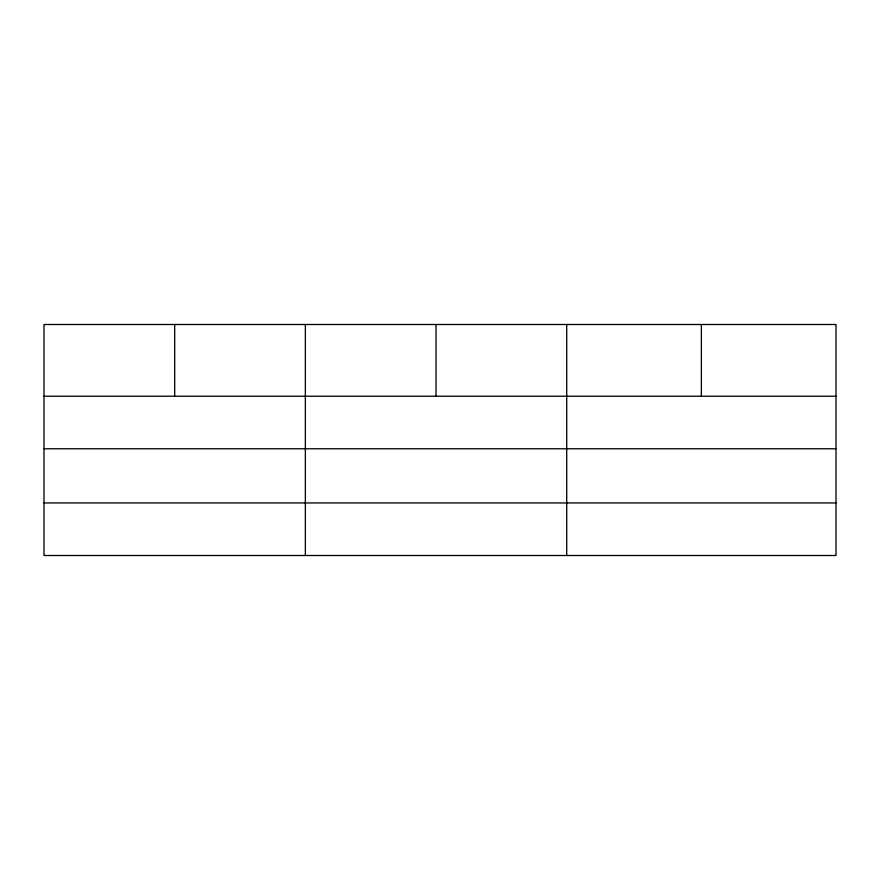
<?xml version="1.0" encoding="UTF-8"?>
<svg xmlns="http://www.w3.org/2000/svg" width="880" height="880" viewBox="0 0 880 880"><rect width="100%" height="100%" fill="white"/><g stroke="black" fill="none" stroke-linecap="round" stroke-linejoin="round"><path stroke-width="1.32" d="M836 448.778L836 324.5L44 324.5L44 555.5L836 555.5L836 448.778L44 448.778M44 396.22L836 396.22M44 502.942L836 502.942M701.36 324.5L701.36 396.22M566.72 324.5L566.72 555.5M436.04 324.5L436.04 396.22M305.36 324.5L305.36 555.5M174.68 324.5L174.68 396.22"/></g></svg>
